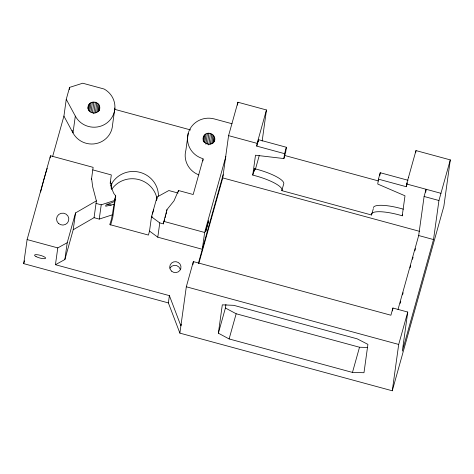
<?xml version="1.0" encoding="UTF-8"?>
<svg xmlns="http://www.w3.org/2000/svg" width="474" height="474" viewBox="0 0 474 474"><rect width="100%" height="100%" fill="white"/><g stroke="black" fill="none" stroke-linecap="round" stroke-linejoin="round"><path stroke-width="0.71" d="M262.163 141.104L266.453 109.962L237.918 102.23L228.575 135.635L222.691 178.36M50.161 157.966L50.469 155.774L93.129 167.352L91.429 179.616M52.673 156.349L63.925 116.106L66.259 99.297L69.583 87.394L82.725 83.217L104.055 89.005A21.004 20.394 7.9 0 1 108.617 121.51A21.004 20.394 7.9 0 1 75.325 116.106L66.259 99.297M69.281 89.586L69.583 87.394M75.325 116.106L72.99 132.916A21.004 20.394 7.9 0 0 96.086 143.592A21.004 20.394 7.9 0 0 112.569 124.816L114.898 108.007M181.287 324.459L180.896 325.857L169.396 295.634L55.446 264.711L57.781 247.902L67.213 242.718L75.544 212.915L96.382 200.869L92.697 186.863L91.589 178.461M55.446 264.711L64.879 259.527L67.213 242.718M87.921 108.931C86.991 98.628 102.947 100.843 99.25 110.501L99.653 107.604M88.3 109.026L88.899 104.689M88.822 110.768L89.823 103.533M64.879 259.527L73.215 229.724L75.544 212.915M89.817 111.343L91.02 102.657M91.008 112.243L92.412 102.111M92.4 112.794L93.905 101.94M93.787 113.724L95.392 102.147M73.215 229.724L94.053 217.684L96.382 200.869M94.053 217.684L99.238 219.089L101.223 204.821L114.459 200.514L115.739 195.928L113.766 193.386L111.283 187.503L110.454 181.21M110.158 183.361L111.325 174.93L92.774 169.893M111.153 188.456L111.858 183.367A24.998 24.275 7.9 0 1 140.002 172.352A24.998 24.275 7.9 0 1 158.446 196.011M178.1 193.054L168.827 190.536L157.036 197.018L151.502 216.814L149.523 231.075L148.409 235.068L109.737 224.587C112.936 216.452 112.8 207.636 115.265 199.341L112.753 217.459L110.643 225.002M113.926 204.33L105.696 206.249L105.85 205.118L114.305 201.604L114.459 200.514M115.739 195.928L114.305 201.604M156.544 200.585L157.036 197.018M225.879 156.485L204.644 232.467L202.309 249.277L157.789 237.196L159.774 222.904L151.502 216.814M159.774 222.904L163.334 223.87L166.955 209.656L174.005 200.828L178.455 190.512L193.179 194.512L203.186 158.731A21.265 20.649 7.9 0 1 188.237 133.265A21.265 20.649 7.9 0 1 214.313 118.938L231.999 123.732M166.777 210.912L166.955 209.656M178.277 191.786L178.455 190.512M188.237 133.265L185.909 150.074A21.265 20.649 7.9 0 0 198.89 174.906M203.204 140.968L203.903 135.902C207.523 129.716 217.406 135.238 214.254 141.714M203.82 141.987L204.827 134.752M204.815 142.555L206.024 133.875M202.884 160.923L203.085 159.465M205.906 144.179L207.416 133.33M450.3 159.898L443.871 206.237L392.271 390.783L179.883 333.133L186.312 286.788L193.356 261.601L390.902 315.222L392.916 308.023L407.753 312.052L402.337 351.121L433.526 239.56L438.942 200.508L450.3 159.898L415.988 150.584L406.633 183.995L406.259 186.715L378.436 179.154L380.237 172.726L408.055 180.28M207.399 144.007L208.904 133.153M208.791 144.937L210.397 133.36M192.959 264.498L193.356 261.601M210.379 144.066L211.789 133.935M211.771 143.521L212.98 134.841M212.885 143.243L213.893 136.008M213.762 142.431L214.461 137.365M237.521 105.104L237.918 102.23M218.372 333.198L222.306 304.841L233.783 305.333L357.135 338.821L367.913 344.367L363.979 372.724L352.472 372.428L229.12 338.946L218.372 333.198L225.417 308.011L225.92 304.373M402.622 214.367L402.225 215.794A28.019 6.636 15.7 0 0 371.539 215L281.829 190.643A28.92 6.849 15.6 0 0 252.749 175.09L255.498 155.211L283.896 158.571L285.686 152.166L286.367 147.266L258.543 139.706L256.754 146.111L284.578 153.671L283.896 158.571M256.754 146.111L257.133 143.379L266.453 109.962M258.253 141.803L258.543 139.706M254.171 171.357L254.544 168.673A28.92 6.849 15.6 0 1 283.618 184.226L281.829 190.643M402.225 215.794L404.997 195.803L377.748 184.048L378.436 179.154M392.513 310.92L392.916 308.023M415.686 152.758L415.988 150.584M392.271 390.783L398.699 344.438L407.753 312.052M398.03 309.433L418.684 235.531L424.106 196.479L426.12 189.28L440.956 193.315M425.717 192.195L426.12 189.28L406.633 183.995M95.375 112.853L96.785 102.722M96.761 112.308L97.976 103.622M97.982 111.307L98.888 104.795M98.752 111.212L99.457 106.152M179.883 333.133L168.383 302.91L169.396 295.634M379.84 175.522L380.237 172.726M168.383 302.91L23.7 263.639L27.113 239.577L50.469 155.774M151.668 217.465L151.964 216.061M152.462 214.064L152.841 212.625M152.966 212.151L153.748 209.354M23.7 263.639L24.494 260.795M163.334 223.87L163.72 222.496M164.105 221.121L164.679 219.059M165.065 217.679L165.639 215.617M166.024 214.242L166.605 212.174M198.375 263.36L223.153 174.716M198.849 263.307L222.756 177.916L419.543 231.33M252.749 175.09L254.544 168.673M255.308 169.662L259.278 155.46M229.12 338.946L236.159 313.758L225.417 308.011M284.578 153.671L286.367 147.266M371.539 215L373.34 208.59M352.472 372.428L359.511 347.241L367.427 347.442M406.259 186.715L407.338 182.857M400.163 303.401L400.761 301.263M402.55 294.858L403.149 292.725M410.111 267.816L410.709 265.683M412.499 259.278L413.097 257.145M414.886 250.74L415.485 248.607M151.775 217.424L151.976 216.849M99.451 109.056C97.946 115.212 87.891 113.819 88.123 107.48M110.744 185.956L111.858 183.367M203.903 135.902C199.59 142.952 212.399 148.178 214.455 140.268M99.238 219.089L112.48 214.781M408.428 177.294L408.766 177.383M228.575 135.635L257.133 143.379M114.524 109.293L190.643 129.953M284.56 155.448L378.536 180.967M424.106 196.479L438.942 200.508M418.684 235.531L433.526 239.56M163.684 221.352L204.644 232.467M96.032 203.417L101.223 204.821M27.113 239.577L57.781 247.902M186.312 286.788L398.699 344.438M236.159 313.758L359.511 347.241M106.94 204.039L111.218 205.206M149.523 231.075L157.789 237.196M63.925 116.106L72.99 132.916L72.172 130.279M111.615 189.446A24.998 24.275 7.9 0 1 137.573 179.279A24.998 24.275 7.9 0 1 157.066 199.05M169.888 268.148A5.641 5.475 7.9 0 1 180.25 269.214M40.604 192.023A18.267 0.569 -74.8 0 1 45.208 174.971M45.374 174.396A18.267 0.569 -74.8 0 1 47.204 168.341M373.358 207.576A28.019 6.636 15.7 0 1 403.362 209.182M205.71 231.211L205.615 231.916L208.631 220.783L205.71 231.211M36.024 256.57A5.771 1.363 15.6 0 0 45.421 258.484A5.771 1.363 15.6 0 0 38.838 254.965A5.771 1.363 15.6 0 0 36.024 256.57M58.332 223.284A6.156 5.978 7.9 0 0 68.629 220.718A6.156 5.978 7.9 0 0 61.116 213.312A6.156 5.978 7.9 0 0 58.332 223.284M171.517 271.104A5.641 5.475 7.9 0 0 180.855 268.414A5.641 5.475 7.9 0 0 173.727 261.873A5.641 5.475 7.9 0 0 171.517 271.104"/></g></svg>
